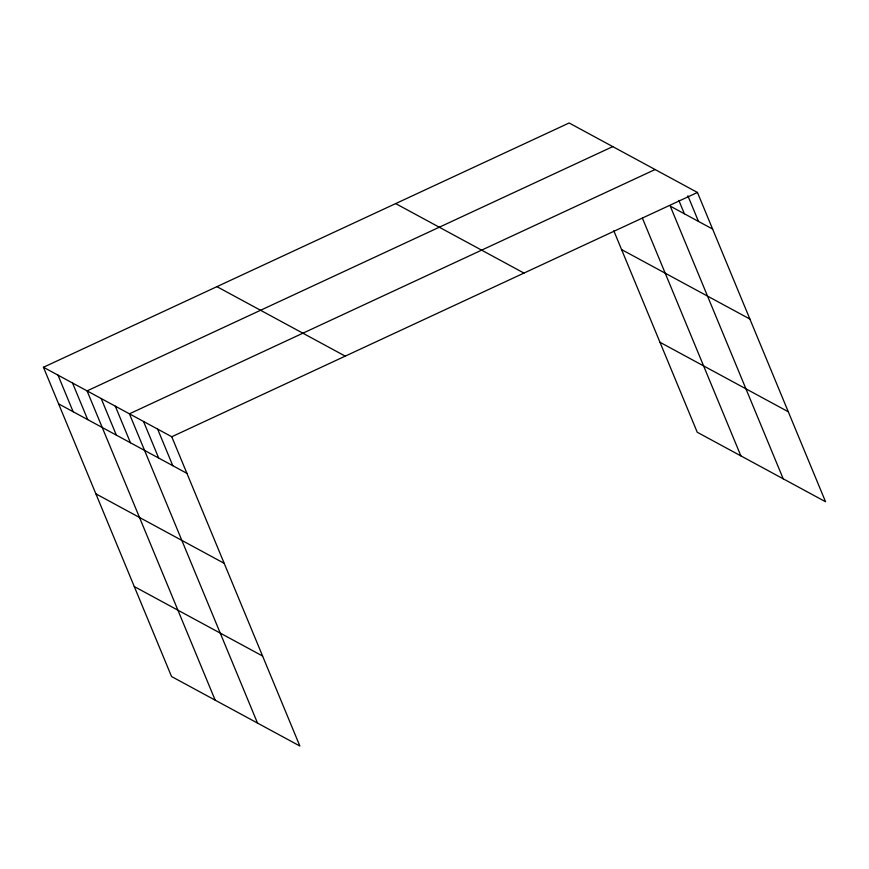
<?xml version="1.0" encoding="UTF-8"?>
<svg xmlns="http://www.w3.org/2000/svg" width="869" height="869" viewBox="0 0 869 869"><rect width="100%" height="100%" fill="white"/><g stroke="black" fill="none" stroke-linecap="round" stroke-linejoin="round"><path stroke-width="1.3" d="M43.45 367.261L171.758 436.749L299.859 746.015L171.551 676.538L43.45 367.261L569.141 122.985L697.449 192.462L825.55 501.739L697.242 432.251L613.807 230.817M612.764 146.611L87.074 390.887L215.175 700.153M655.107 169.531L129.416 413.818L257.517 723.084M171.758 436.749L697.449 192.462M712.602 229.058L670.26 206.138L783.208 478.808M621.574 249.566L749.882 319.042M659.973 342.277L788.281 411.754M395.667 203.596L523.964 273.072M216.924 286.651L345.232 356.127M58.614 403.868L186.911 473.344M95.883 493.842L224.18 563.318M134.282 586.553L262.59 656.03M687.879 195.797L698.491 221.421M678.819 200.359L684.381 213.774M642.419 218.195L740.866 455.877M157.637 429.101L172.801 465.697M143.526 421.454L158.69 458.061M115.305 406.171L130.459 442.766M101.184 398.534L116.348 435.13M72.529 383.012L87.693 419.608M57.995 375.136L73.148 411.743"/></g></svg>
